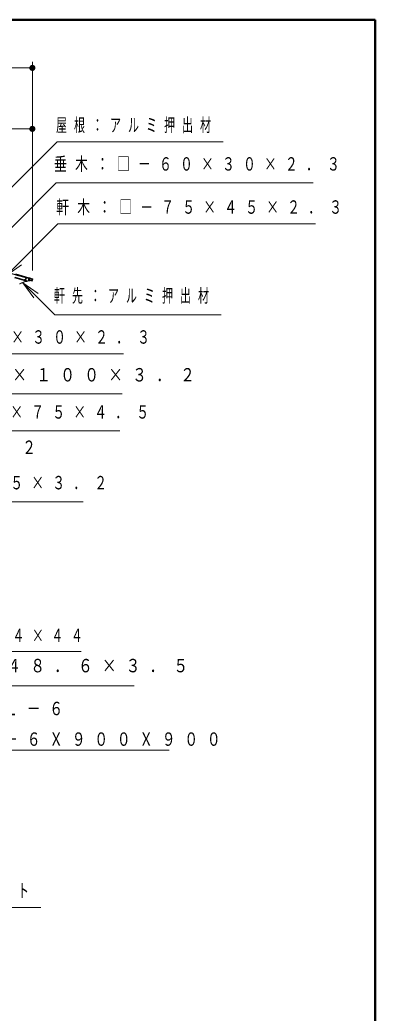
# Model space of a CAD drawing. Units: millimetres on the paper. Extents: x -365 to 0, y 0 to 257.
# Drawn here: x -58.2 to 0, y 94.1 to 257 of the extents above; entities that cross this region are included whole.
import ezdxf

# ---------------------------------------------------------------- set-up
doc = ezdxf.new("R2010")
doc.units = ezdxf.units.MM
doc.linetypes.add('USER1', pattern=[4.5, 2.5, -2])
doc.linetypes.add('USER3', pattern=[8, 3, -1, 1, -1, 1, -1])
doc.layers.add('1_30', color=190, linetype='Continuous', lineweight=25)
doc.layers.add('NAKAMURA図枠', color=7, linetype='Continuous', lineweight=13)
doc.styles.add('ＭＳ ゴシック', font='')
doc.styles.get('ＭＳ ゴシック').set_extended_font_data('MS Gothic')

# ---------------------------------------------------------------- blocks, each defined once
blk = doc.blocks.new('filled_dot')
at = {"color": 0, "linetype": 'Continuous', "lineweight": -2, "const_width": 1.25}
blk.add_lwpolyline([(-0.625, 0, 1), (0.625, 0, 1)], format="xyb", close=True, dxfattribs=at)

msp = doc.modelspace()

# ---------------------------------------------------------------- linework, layer by layer
at = {"layer": '1_30', "color": 7, "lineweight": 13}
for p, q in [((-56.186, 215.904), (-56.186, 250.122)), ((-156.186, 249.122), (-56.186, 249.122)), ((-97.852, 239.122), (-56.186, 239.122)), ((-57.965, 216.843), (-60.438, 215.073)), ((-57.735, 213.885), (-55.613, 211.764)), ((-57.735, 213.885), (-55.26, 212.117)), ((-55.967, 211.41), (-57.735, 213.885))]:
    msp.add_line(p, q, dxfattribs=at)
at = {"layer": '1_30', "color": 7, "linetype": 'USER3', "lineweight": 13}
for p, q in [((-104.883, 229.151), (-56.146, 214.53)), ((-56.261, 214.147), (-56.21, 214.131))]:
    msp.add_line(p, q, dxfattribs=at)
at = {"layer": '1_30'}
for p, q in [((-56.736, 214.651), (-60.042, 215.457)), ((-57.215, 214.716), (-58.914, 215.131)), ((-57.173, 214.156), (-59.055, 214.72)), ((-57.497, 214.315), (-59.021, 214.773)), ((-57.291, 214.426), (-57.207, 214.704)), ((-57.288, 214.262), (-57.158, 214.693)), ((-57.158, 214.204), (-57.281, 214.25)), ((-57.161, 214.162), (-57.152, 214.192)), ((-56.761, 214.605), (-57.146, 214.7)), ((-56.791, 214.469), (-56.753, 214.593)), ((-56.755, 214.448), (-56.784, 214.456)), ((-56.743, 214.455), (-56.705, 214.579)), ((-56.656, 214.627), (-56.736, 214.651)), ((-56.693, 214.586), (-56.616, 214.563)), ((-56.645, 214.606), (-56.656, 214.627)), ((-56.647, 214.426), (-56.61, 214.55)), ((-56.645, 214.606), (-56.624, 214.617)), ((-56.64, 214.413), (-56.611, 214.405)), ((-56.193, 214.488), (-56.624, 214.617)), ((-56.599, 214.411), (-56.562, 214.536)), ((-56.233, 214.448), (-56.549, 214.543)), ((-56.225, 214.327), (-56.257, 214.387)), ((-56.235, 214.408), (-56.226, 214.435)), ((-56.206, 214.328), (-56.171, 214.447))]:
    msp.add_line(p, q, dxfattribs=at)
at = {"layer": '1_30', "color": 4, "lineweight": 13}
for p, q in [((-58.224, 213.686), (-58.218, 213.704)), ((-57.142, 214.262), (-57.168, 214.243)), ((-57.144, 214.217), (-57.165, 214.225)), ((-57.13, 214.161), (-57.144, 214.217)), ((-57.104, 214.168), (-57.126, 214.257)), ((-57.125, 214.111), (-57.109, 214.101)), ((-57.085, 214.121), (-57.095, 214.104)), ((-56.792, 214.46), (-56.864, 214.221)), ((-56.808, 214.232), (-56.744, 214.445)), ((-56.744, 214.445), (-56.792, 214.46)), ((-56.698, 214.251), (-56.648, 214.417)), ((-56.648, 214.417), (-56.601, 214.402)), ((-56.601, 214.402), (-56.643, 214.26)), ((-56.351, 214.191), (-56.379, 214.244)), ((-56.291, 214.448), (-56.336, 214.298)), ((-56.266, 214.415), (-56.333, 214.193)), ((-56.253, 214.437), (-56.291, 214.448)), ((-56.266, 214.415), (-56.253, 214.418))]:
    msp.add_line(p, q, dxfattribs=at)
at = {"layer": '1_30', "color": 7}
msp.add_line((-56.245, 214.401), (-56.247, 214.401), dxfattribs=at)
at = {"layer": '1_30', "color": 7, "linetype": 'USER1', "lineweight": 13}
msp.add_line((-56.21, 214.131), (-56.11, 214.463), dxfattribs=at)
at = {"layer": '1_30', "color": 7, "lineweight": 13}
for points in [[(-70.69, 218.521), (-52.142, 236.983), (-24.893, 236.983)], [(-66.174, 216.346), (-52.263, 230.257), (-10.142, 230.257)], [(-60.438, 215.073), (-51.996, 223.535), (-9.795, 223.535)], [(-105.527, 214.362), (-86.883, 195.68), (-41.485, 195.68)], [(-96.101, 213.974), (-84.345, 202.219), (-41.268, 202.219)], [(-57.735, 213.885), (-52.496, 208.647), (-25.234, 208.647)], [(-102.577, 205.152), (-86.992, 189.589), (-41.854, 189.589)], [(-98.49, 189.728), (-86.992, 177.989), (-47.854, 177.989)], [(-86.549, 145.493), (-78.617, 153.425), (-48.194, 153.425)], [(-83.159, 143.514), (-78.875, 147.807), (-39.496, 147.807)], [(-91.32, 124.904), (-79.059, 137.215), (-33.739, 137.215)], [(-83.294, 115.668), (-79.074, 111.436), (-54.802, 111.436)]]:
    msp.add_lwpolyline(points, dxfattribs=at)
at = {"layer": '1_30', "color": 4, "lineweight": 13}
for centre, radius, start, end in [((-58.234, 213.689), 0.01, 251.65991, 341.6599), ((-55.821, 208.94), 5.383, 104.07016, 116.6599), ((-55.821, 208.94), 5.333, 104.15214, 116.70432), ((-57.162, 214.235), 0.01, 126.79279, 249.29279), ((-57.136, 214.254), 0.01, 13.78634, 126.79279), ((-57.104, 214.11), 0.01, 238.78634, 328.78634), ((-55.821, 208.94), 5.383, 101.16443, 103.78634), ((-55.821, 208.94), 5.333, 96.00521, 103.70591), ((-55.821, 208.94), 5.383, 99.37297, 100.56409), ((-55.821, 208.94), 5.383, 95.48463, 98.78196), ((-56.342, 214.196), 0.01, 208.29279, 343.29279), ((-56.255, 214.427), 0.01, 283.29279, 73.29279)]:
    msp.add_arc(centre, radius, start, end, dxfattribs=at)
at = {"layer": '1_30'}
for centre, radius, start, end in [((-57.492, 214.331), 0.0167, 253.30076, 4.54343), ((-57.377, 214.34), 0.0983, 167.27582, 184.54343), ((-57.454, 214.358), 0.02, 347.27582, 167.27582), ((-57.377, 214.34), 0.0583, 167.27582, 69.3257), ((-57.35, 214.414), 0.02, 69.3257, 249.3257), ((-57.377, 214.34), 0.0983, 52.05808, 69.3257), ((-57.306, 214.431), 0.0167, 232.05808, 343.30076), ((-57.278, 214.26), 0.01, 163.30076, 249.48668), ((-57.217, 214.706), 0.01, 343.30076, 76.29618), ((-57.17, 214.165), 0.01, 253.30076, 343.30076), ((-57.149, 214.69), 0.01, 76.29618, 163.30076), ((-57.162, 214.195), 0.01, 343.30076, 69.48668), ((-56.781, 214.466), 0.01, 163.30076, 253.30076), ((-56.763, 214.596), 0.01, 343.30076, 76.29618), ((-56.752, 214.457), 0.01, 253.30076, 343.30076), ((-56.696, 214.576), 0.01, 73.30076, 163.30076), ((-56.637, 214.423), 0.01, 163.30076, 253.30076), ((-56.619, 214.553), 0.01, 343.30076, 73.30076), ((-56.609, 214.414), 0.01, 253.30076, 343.30076), ((-56.552, 214.533), 0.01, 73.30076, 163.30076), ((-56.248, 214.392), 0.01, 82.82804, 208.30076), ((-56.244, 214.411), 0.01, 262.82804, 343.30076), ((-56.236, 214.438), 0.01, 343.30076, 73.30076), ((-56.216, 214.331), 0.01, 208.30076, 343.30076), ((-56.203, 214.456), 0.0333, 343.30076, 73.30076)]:
    msp.add_arc(centre, radius, start, end, dxfattribs=at)
at = {"layer": '1_30', "color": 7, "linetype": 'USER3', "lineweight": 13}
msp.add_arc((-56.161, 214.479), 0.0533, 343.30076, 73.30076, dxfattribs=at)
at = {"layer": 'NAKAMURA図枠', "lineweight": 50}
for p, q in [((0, 257), (-365, 257)), ((0, 0), (0, 257))]:
    msp.add_line(p, q, dxfattribs=at)

# ---------------------------------------------------------------- block references
at = {"layer": '1_30', "color": 7, "lineweight": 13, "xscale": 0.4, "yscale": 0.4, "rotation": 180}
for p in [(-56.186, 249.122), (-56.186, 239.122)]:
    msp.add_blockref('filled_dot', p, dxfattribs=at)

# ---------------------------------------------------------------- texts
at = {"layer": '1_30', "color": 7, "char_height": 2.199, "attachment_point": 4, "style": 'ＭＳ ゴシック'}
for s, insert in [('\\T1.64;\\W0.6;屋根：アルミ押出材', (-52.31, 239.633)), ('\\T1.64;\\W0.7;垂木：□－６０×３０×２．３', (-52.635, 233.257)), ('\\T1.64;\\W0.7;軒木：□－７５×４５×２．３', (-52.277, 226.185)), ('\\T1.64;\\W0.6;軒先：アルミ押出材', (-52.65, 211.647)), ('\\T1.64;\\W0.7;方杖：□－６０×３０×２．３', (-83.761, 204.869)), ('\\T1.64;\\W0.8;束：□－１００×１００×３．２', (-87.021, 198.68)), ('\\T1.64;\\W0.7;桁受：□－１２５×７５×４．５', (-87.347, 192.589)), ('\\T1.64;\\W0.75;天板：ＰＬ－３．２', (-87.358, 186.789)), ('\\T1.64;\\W0.7;柱：□－７５×７５×３．２', (-87.342, 180.989)), ('\\T1.64;\\W0.65;合成木材\u3000９４×４４', (-78.641, 155.925)), ('\\T1.63;\\W0.8;アーム：φ４８．６×３．５', (-79.04, 150.807)), ('\\T1.64;\\W0.75;４－リブＰＬ－６', (-79.234, 144.015)), ('\\T1.64;\\W0.75;ベ－スＰＬ－６Ｘ９００Ｘ９００', (-79.234, 139.015)), ('\\T1.64;\\W0.6;均しコンクリ－ト', (-79.218, 114.086))]:
    msp.add_mtext(s, dxfattribs=dict(at, insert=insert))

doc.saveas('drawing.dxf')
